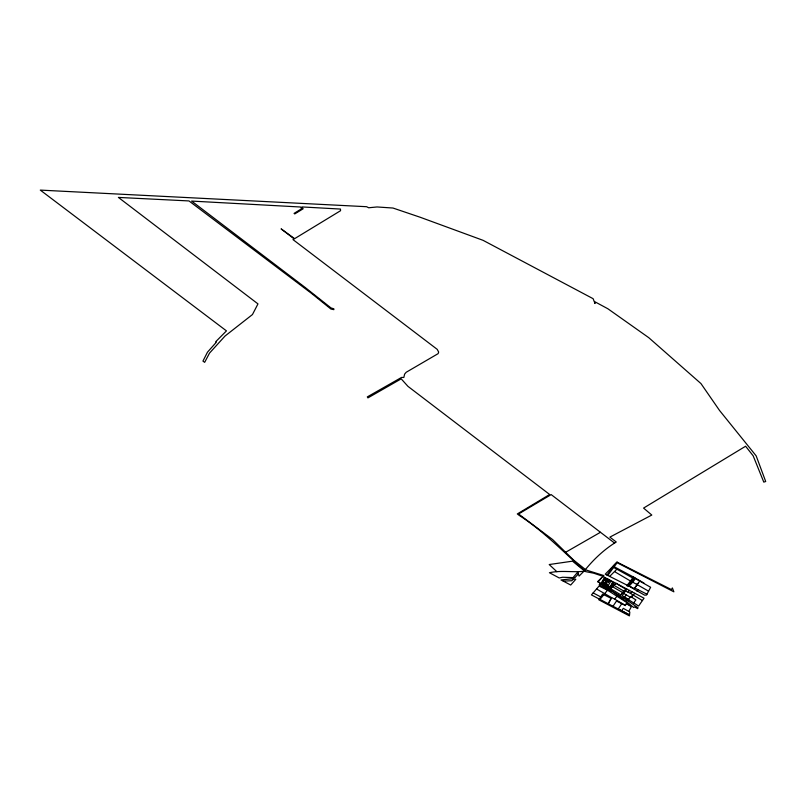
<?xml version="1.0" encoding="UTF-8"?>
<svg xmlns="http://www.w3.org/2000/svg" width="806" height="806" viewBox="0 0 806 806"><rect width="100%" height="100%" fill="white"/><g stroke="black" fill="none" stroke-linecap="round" stroke-linejoin="round"><path stroke-width="1.21" d="M625.013 605.195L626.403 603.754L626.534 602.374L607.523 590.204L599.06 586.043L591.433 594.909L629.506 614.928L629.405 615.895L598.868 599.845L602.616 594.103L611.21 598.395L611.633 597.629L614.595 599.07L625.617 605.588L616.499 601.034L613.034 606.213M626.736 599.996L638.06 607.795L637.617 608.611L634.534 606.888L633.697 607.492L626.403 601.498L626.736 599.996L610.948 590.526M578.365 573.943L574.9 577.68L562.618 577.247L559.223 577.962L549.45 572.734C561.077 570.064 573.328 572.663 584.783 571.192L572.492 561.167L549.198 564.543L556.865 571.696M599.755 583.816L599.201 584.854L611.15 591.544L603.1 585.025L599.906 583.544L608.47 589.136M611.21 598.395L608.288 603.684L611.633 597.629L596.561 588.954M601.76 577.62L598.183 581.962L597.558 581.67L602.908 576.512L615.875 583.242L610.394 588.561L601.357 582.778M621.96 603.442L618.222 608.953L621.668 610.777L623.3 608.339L628.751 611.381L631.199 607.059L626.534 602.374M604.581 577.348L601.044 583.312L598.183 581.962M604.51 582.718L603.563 584.31L606.394 585.7L607.341 584.108L602.757 581.902M605.457 581.126L606.878 578.728L609.709 580.119L608.288 582.516L603.724 580.27M603.976 583.856L604.601 582.809M606.727 579.222L606.112 580.26L604.268 579.353M605.608 583.252L606.555 581.66M608.026 585.841L610.777 581.207M629.194 604.712L628.902 605.185L626.403 603.754M633.677 602.848L638.594 606.052L644.034 598.213L624.549 587.826L624.267 588.279L616.147 583.383L613.013 585.992M624.529 597.155L628.005 599.392L631.118 596.833L635.904 599.916L633.607 602.938L622.222 595.694L626.806 589.025M631.37 587.514L634.191 588.743L605.235 574.184L617.043 562.094L671.469 589.609L672.365 587.917L673.866 591.816L617.114 562.739L607.704 575.494M606.999 575.121L613.557 565.762L617.043 562.094M603.402 584.521L622.988 599.342L626.151 594.838M638.15 583.312L639.732 581.106L650.633 587.282L646.513 595.11L644.578 595.15L633.939 589.085L638.15 583.312L636.528 584.269L632.74 582.174L628.922 586.254M648.578 591.181L637.183 584.632L634.715 588.027L646.986 594.203M600.017 599.362L607.523 590.204M625.587 590.979L628.086 592.188L629.415 590.415M632.74 582.174L635.42 578.668L639.732 581.106M609.598 576.502L614.494 571.575L630.534 581.066L633.677 577.126L644.024 583.101L643.541 583.353M627.048 585.438L632.912 578.083L613.618 567.424L614.152 566.729L633.677 577.126M628.378 600.944L629.073 600.067L628.005 599.392M626.03 588.622L620.852 594.878L610.394 588.561L612.358 586.627L622.746 592.642L623.955 591.171L614.283 585.529M620.852 594.878L622.746 592.642M642.453 600.551L632.871 594.878L631.118 596.833L631.561 597.125L634.856 593.307M614.595 599.07L617.124 596.128M573.227 577.378L577.761 572.109M636.821 591.01L638.03 589.629M628.086 592.188L630.413 593.287L631.914 591.725M583.645 571.525L579.071 576.078L577.59 571.615M614.494 571.575L616.892 569.187M573.55 579.01L571.786 580.733L563.283 581.116L560.996 579.957L571.706 578.819L575.816 579.252L570.708 585.035L563.283 581.116M584.562 570.608C593.478 559.515 604.057 549.49 616.258 541.995L609.88 537.118L651.792 515.054L643.581 508.082L745.61 446.232L753.167 455.813L763.786 482.119L765.7 481.504L756.179 455.884L719.546 410.476L700.958 383.575L648.729 337.654L607.865 308.758L594.496 301.555L595.04 303.509L593.105 298.683L483.066 240.329L420.218 217.267L392.985 208.039L377.027 206.961L368.664 207.767L366.629 206.709L40.3 190.105L226.456 330.883L215.665 341.764L216.32 342.228L207.474 352.182L202.941 361.088L204.653 362.347L209.53 353.099L225.015 336.052L252.459 314.552L257.97 303.892L118.401 197.42L188.987 200.936L311.63 293.475L330.944 309.061L333.875 309.655L333.845 308.859L330.964 307.902L304.718 287.117L191.606 201.077L300.457 207.001L301.766 208.653L294.069 213.399L294.744 213.922L303.147 208.784L301.817 206.93L340.454 209.056L340.575 210.698L294.633 238.657L281.103 228.874L294.15 238.898L292.991 239.604L437.195 349.341L438.676 352.061L438.111 353.653L406.194 372.271L404.602 374.145L403.836 377.47L401.549 377.43L367.324 396.884L367.919 397.892L401.197 378.85L407.977 386.376L549.672 494.501L517.301 513.946L519.356 515.487C543.486 531.073 563.152 551.737 584.562 570.608L585.7 571.645L593.619 573.177L603.09 576.34L603.855 575.565L586.053 570.003L573.62 560.089L552.634 539.557L518.57 513.976L551.173 494.592L614.585 543.083M608.087 589.811L608.671 589.287M617.527 595.624L618.373 594.959M565.48 552.362L600.44 532.292M606.404 579.524L609.235 580.914M605.931 580.32L608.762 581.72M611.502 584.501L612.631 585.055M604.037 583.514L606.868 584.904M593.145 592.924L601.528 597.306M616.147 583.383L624.549 587.826M621.668 610.777L629.506 614.928L629.829 612.026L628.751 611.381M629.154 586.002L631.521 587.282M626.836 585.69L627.803 586.214L634.866 577.711L631.561 581.7L630.534 581.066M636.528 584.269L637.183 584.632M623.773 593.458L630.322 597.256M622.988 599.342L626.403 601.498M630.413 593.287L633.284 595.14M604.883 578.315L602.132 582.95L610.354 586.98L613.104 582.355L604.883 578.315M612.631 582.587L610.364 586.415L611.492 586.97L613.769 583.141L612.631 582.587"/></g></svg>
